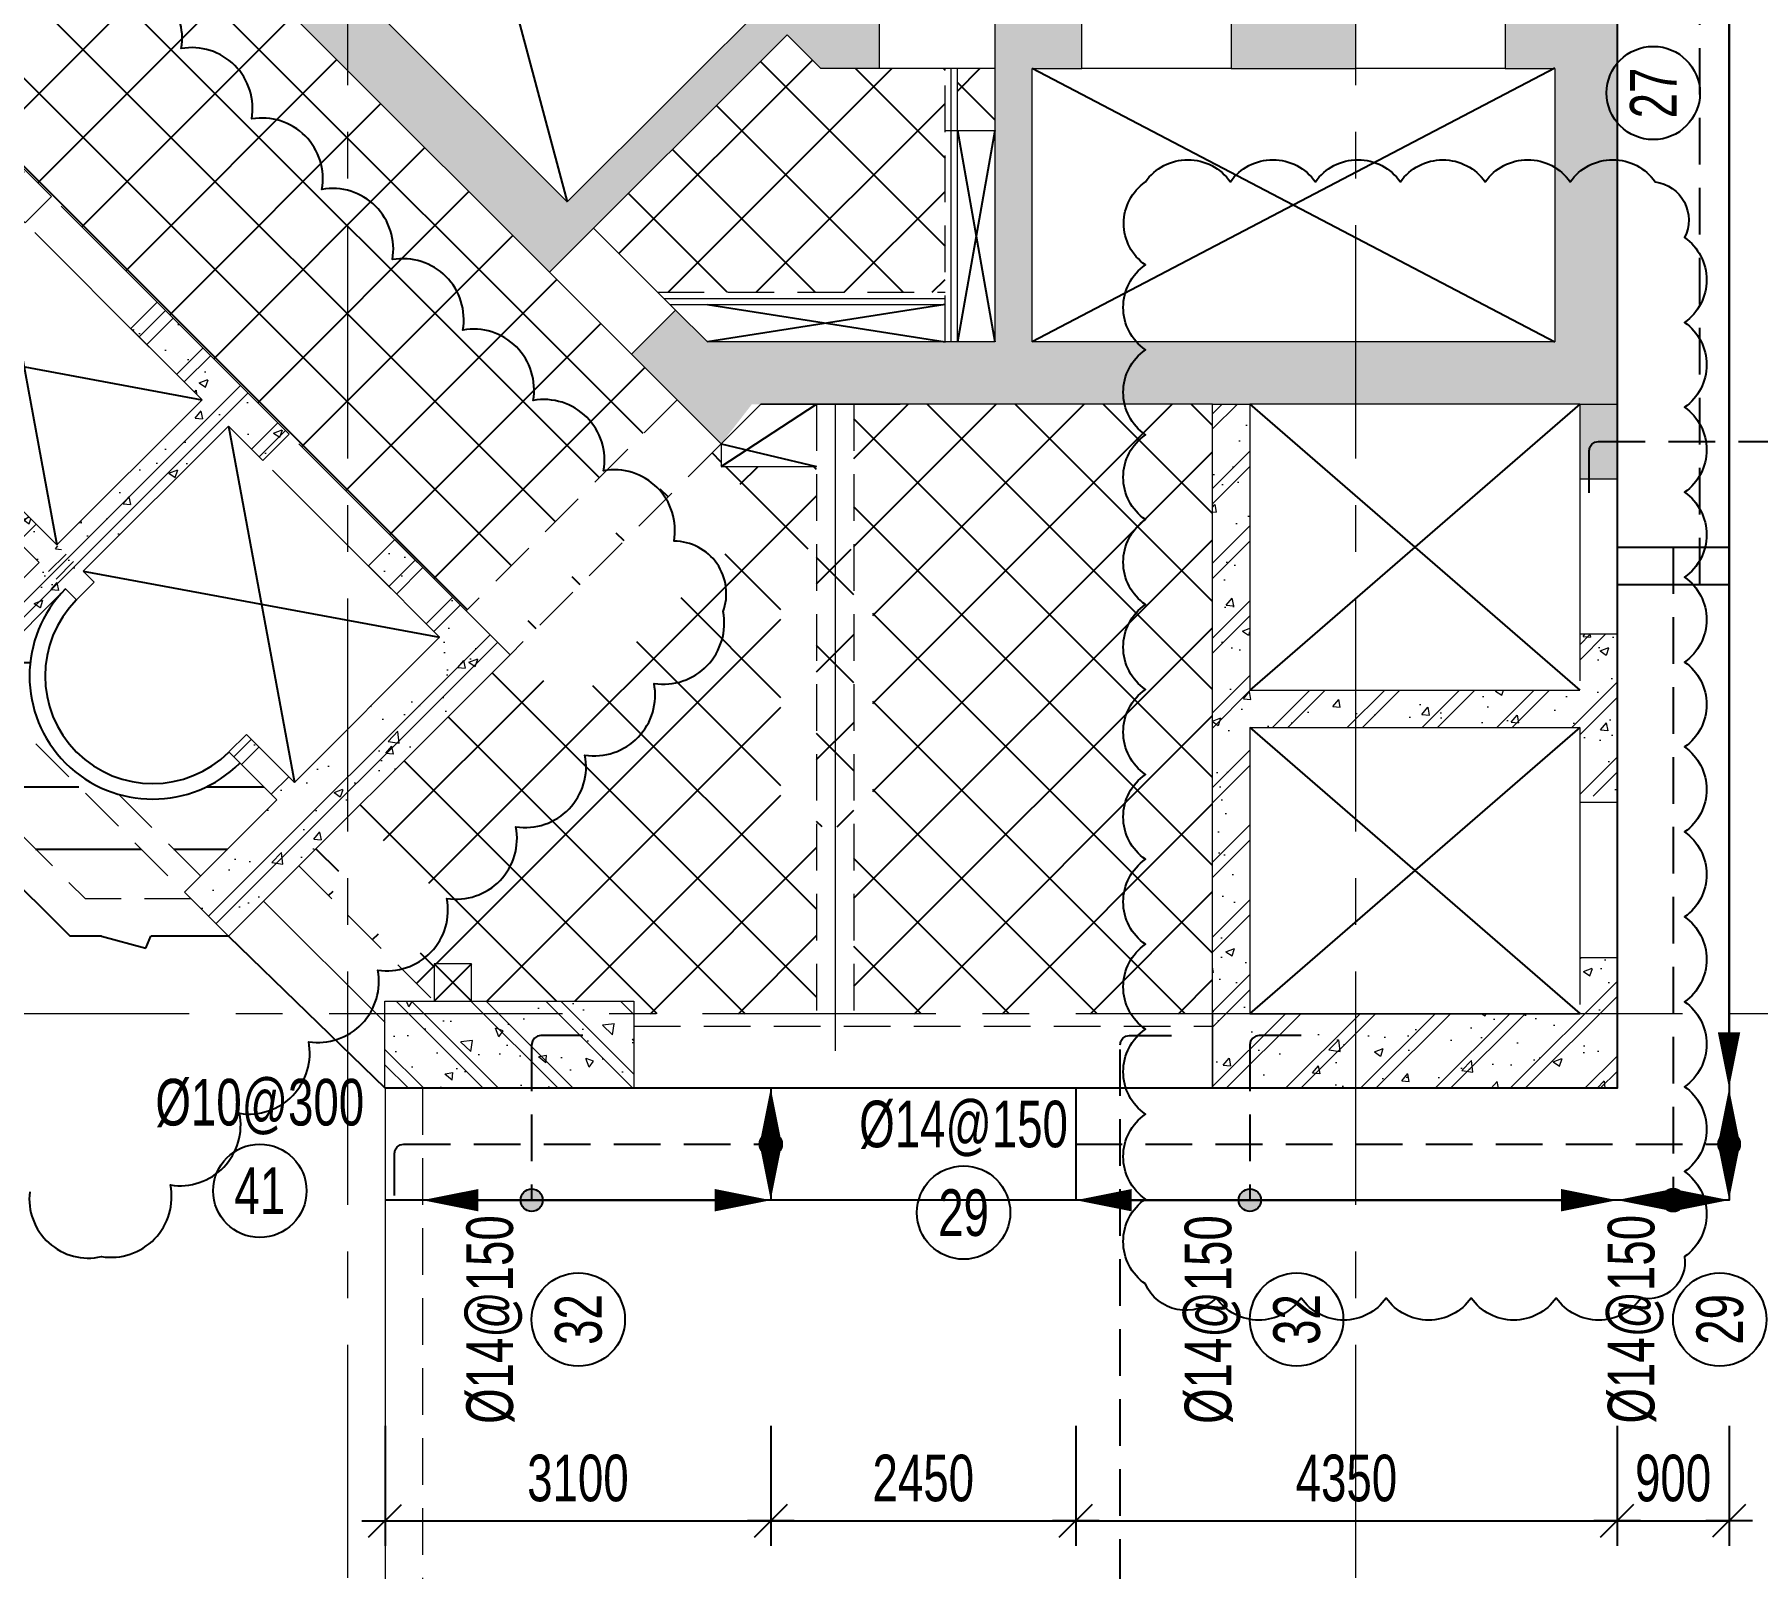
# Model space of a CAD drawing. Extents: x 475529 to 721982, y 1293854 to 1371032.
# Drawn here: x 663283 to 677128, y 1321727 to 1334061 of the extents above; entities that cross this region are included whole.
import ezdxf
from ezdxf.enums import TextEntityAlignment as Align

# ---------------------------------------------------------------- set-up
doc = ezdxf.new("R2010")
doc.units = 0
doc.header["$LTSCALE"] = 1500
doc.header["$MEASUREMENT"] = 0
doc.linetypes.add('CENTER', pattern=[2, 1.25, -0.25, 0.25, -0.25])
doc.linetypes.add('HIDDEN', pattern=[0.375, 0.25, -0.125])
doc.layers.get('Defpoints').update_dxf_attribs({"lineweight": 9})
for name, color, linetype, lineweight in [('CDC- COT', 3, 'Continuous', 0), ('CDC- DAM', 3, 'Continuous', 5), ('CDC- TRUC', 5, 'CENTER', 15), ('CDC-LKT', 2, 'CENTER', 15), ('Dim', 8, 'Continuous', 15)]:
    doc.layers.add(name, color=color, linetype=linetype, lineweight=lineweight)
for name, color, linetype in [('CHI', 1, 'Continuous'), ('HACH', 8, 'Continuous'), ('KCS_CHI', 1, 'Continuous'), ('KCS_DIM', 1, 'Continuous'), ('KCS_HATCH', 253, 'Continuous'), ('KCS_STEEL_TOP', 4, 'HIDDEN'), ('KCS_TEXT_SOTHEP', 2, 'Continuous'), ('KCS_TEXT_THEP', 2, 'Continuous'), ('THEP HINH', 3, 'Continuous')]:
    doc.layers.add(name, color=color, linetype=linetype)
doc.layers.add('KCS_Change 13.08.2018', color=242, linetype='Continuous', plot=False)
doc.layers.add('KCS_KHONG_IN', color=87, linetype='Continuous', plot=False)
doc.styles.add('KCS_SMTEXT', font='arial.ttf', dxfattribs={"width": 0.7})
doc.styles.add('VN simplex', font='arial.ttf', dxfattribs={"width": 0.7})
doc.dimstyles.new('DIM A1 1-150 (Time City)', dxfattribs={"dimtxt": 375, "dimasz": 1.25, "dimexe": 200, "dimexo": 0, "dimgap": 150, "dimtad": 1, "dimdec": 0, "dimzin": 13, "dimdsep": 46, "dimtxsty": 'VN simplex', "dimblk1": 'D', "dimblk2": 'D', "dimsah": 1, "dimcen": 0, "dimdle": 50, "dimclrd": 1, "dimclre": 1, "dimclrt": 2, "dimadec": 0, "dimazin": 0, "dimtfac": 1, "dimtdec": 0, "dimtix": 1, "dimtmove": 2, "dimatfit": 3, "dimldrblk": 'D', "dimfxl": 1, "dimtolj": 1, "dimtzin": 13, "dimarcsym": 0})
pattern_1 = [(45, (-28948.7, -1500091.45), (-353.55339, 353.55339), []), (135, (-28948.7, -1500091.45), (-353.55339, -353.55339), [])]
pattern_2 = [(180, (-28948.7, -1309989.05), (-3e-14, -500), [])]

# ---------------------------------------------------------------- blocks, each defined once
blk = doc.blocks.new('1212121212121121')
at = {"layer": 'CDC- COT'}
h = blk.add_hatch(dxfattribs=at)
h.set_pattern_fill('BT-01', color=8, scale=100, angle=-135, pattern_type=2)
h.set_pattern_definition([(275, (22823.9, 398727.23), (-551.552, -462.8071), [75, -825]), (220, (22823.9, 398727.2), (629.9922, -433.7681), [60, -660]), (325.4514, (22777.9, 398688.7), (78.4395, -896.5753), [63.7402, -701.1421]), (271.1842, (22965.3, 398585.8), (-871.693, -637.6138), [112.5, -1237.5]), (321.6356, (22892.7, 398532.7), (27.899, -1349.7117), [95.6103, -1051.713]), (216.1842, (22965.3, 398585.8), (27.9, -1349.7117), [90, -990]), (246, (22859.23, 398550.46), (-706.7716, -137.3825), [75, -825]), (191, (22859.2, 398550.46), (340.7086, -684.8084), [60, -660]), (296.4514, (22800.3, 398539), (-366.0636, -822.1906), [63.7402, -701.1421]), (262.5, (22823.88, 398727.23), (226.79319, -243.98982), [0, -652, 0, -670, 0, -662.5]), (232.5, (22823.88, 398727.23), (92.87294, -464.90945), [0, -382, 0, -637, 0, -252.5]), (192.5, (22981.56, 398884.92), (-393.41817, -361.52076), [0, -250, 0, -780, 0, -1035]), (182.5, (23052.27, 398955.63), (-341.59, -483.1598), [0, -325, 0, -518, 0, -735]), (270, (22823.88, 398727.23), (425, 2e-10), []), (270, (22910.5, 398640.6), (425, 2e-10), [])])
h.paths.add_polyline_path([(132095, 117944), (132095, 117644), (132985, 117644), (132985, 120844), (132485, 120844), (132485, 117944)])
h.paths.add_polyline_path([(124685, 120836), (124185, 120844), (124185, 117644), (125495, 117644), (125495, 117944), (124685, 117944)])
h = blk.add_hatch(dxfattribs=at)
h.set_pattern_fill('BT-01', color=8, scale=100, angle=-135, pattern_type=2)
h.set_pattern_definition([(275, (424734.6, 67625.5), (-551.552, -462.8071), [75, -825]), (220, (424734.6, 67625.5), (629.9922, -433.7681), [60, -660]), (325.4514, (424688.64, 67586.95), (78.4395, -896.5753), [63.7402, -701.1421]), (271.1842, (424876, 67484.1), (-871.693, -637.6138), [112.5, -1237.5]), (321.6356, (424803.4, 67431), (27.899, -1349.7117), [95.6103, -1051.713]), (216.1842, (424876, 67484.1), (27.9, -1349.7117), [90, -990]), (246, (424769.96, 67448.75), (-706.7716, -137.3825), [75, -825]), (191, (424769.96, 67448.75), (340.7086, -684.8084), [60, -660]), (296.4514, (424711.06, 67437.3), (-366.0636, -822.1906), [63.7402, -701.1421]), (262.5, (424734.6, 67625.52), (226.79319, -243.98982), [0, -652, 0, -670, 0, -662.5]), (232.5, (424734.6, 67625.52), (92.87294, -464.90945), [0, -382, 0, -637, 0, -252.5]), (192.5, (424892.29, 67783.2), (-393.41817, -361.52076), [0, -250, 0, -780, 0, -1035]), (182.5, (424963, 67853.9), (-341.59, -483.1598), [0, -325, 0, -518, 0, -735]), (270, (424734.6, 67625.52), (425, 2e-10), []), (270, (424821.2, 67538.9), (425, 2e-10), [])])
h.paths.add_polyline_path([(129785, 117944), (129395, 117944), (129395, 117644), (130895, 117644), (130895, 117944), (130085, 117944), (130085, 120844), (129785, 120844)])
h.paths.add_polyline_path([(127085, 117944), (126695, 117944), (126695, 117644), (128195, 117644), (128195, 117944), (127441, 117944), (127385, 117944), (127385, 120844), (127110, 120844)])
h = blk.add_hatch(dxfattribs=at)
h.set_pattern_fill('BT-01', color=8, scale=100, angle=-135, pattern_type=2)
h.set_pattern_definition([(275, (419685.1, 69532.4), (-551.552, -462.8071), [75, -825]), (220, (419685.1, 69532.4), (629.9922, -433.7681), [60, -660]), (325.4514, (419639.15, 69493.86), (78.4395, -896.5753), [63.7402, -701.1421]), (271.1842, (419826.5, 69391), (-871.693, -637.6138), [112.5, -1237.5]), (321.6356, (419753.9, 69337.9), (27.899, -1349.7117), [95.6103, -1051.713]), (216.1842, (419826.5, 69391), (27.9, -1349.7117), [90, -990]), (246, (419720.46, 69355.65), (-706.7716, -137.3825), [75, -825]), (191, (419720.5, 69355.65), (340.7086, -684.8084), [60, -660]), (296.4514, (419661.6, 69344.2), (-366.0636, -822.1906), [63.7402, -701.1421]), (262.5, (419685.1, 69532.42), (226.79319, -243.98982), [0, -652, 0, -670, 0, -662.5]), (232.5, (419685.1, 69532.42), (92.87294, -464.90945), [0, -382, 0, -637, 0, -252.5]), (192.5, (419842.8, 69690.1), (-393.41817, -361.52076), [0, -250, 0, -780, 0, -1035]), (182.5, (419913.5, 69760.8), (-341.59, -483.1598), [0, -325, 0, -518, 0, -735]), (270, (419685.1, 69532.42), (425, 2e-10), []), (270, (419771.73, 69445.8), (425, 2e-10), [])])
h.paths.add_polyline_path([(124685, 119794), (124685, 119594), (125230, 119594), (125230, 119794)])
h = blk.add_hatch(dxfattribs=at)
h.set_pattern_fill('BT-01', color=8, scale=100, angle=-135, pattern_type=2)
h.set_pattern_definition([(275, (421791.76, 69538.77), (-551.552, -462.8071), [75, -825]), (220, (421791.8, 69538.8), (629.9922, -433.7681), [60, -660]), (325.4514, (421745.8, 69500.2), (78.4395, -896.5753), [63.7402, -701.1421]), (271.1842, (421933.2, 69397.35), (-871.693, -637.6138), [112.5, -1237.5]), (321.6356, (421860.5, 69344.2), (27.899, -1349.7117), [95.6103, -1051.713]), (216.1842, (421933.2, 69397.3), (27.9, -1349.7117), [90, -990]), (246, (421827.1, 69362), (-706.7716, -137.3825), [75, -825]), (191, (421827.1, 69362), (340.7086, -684.8084), [60, -660]), (296.4514, (421768.2, 69350.54), (-366.0636, -822.1906), [63.7402, -701.1421]), (262.5, (421791.76, 69538.77), (226.79319, -243.98982), [0, -652, 0, -670, 0, -662.5]), (232.5, (421791.76, 69538.77), (92.87294, -464.90945), [0, -382, 0, -637, 0, -252.5]), (192.5, (421949.45, 69696.45), (-393.41817, -361.52076), [0, -250, 0, -780, 0, -1035]), (182.5, (422020.16, 69767.16), (-341.59, -483.1598), [0, -325, 0, -518, 0, -735]), (270, (421791.76, 69538.77), (425, 2e-10), []), (270, (421878.4, 69452.15), (425, 2e-10), [])])
h.paths.add_polyline_path([(127385, 119794), (127435, 119794), (127121, 119794), (127085, 119794), (126960, 119794), (126960, 119594), (127085, 119594), (127147, 119594), (127329, 119594), (127385, 119594), (127930, 119594), (127930, 119794)])
h = blk.add_hatch(dxfattribs=at)
h.set_pattern_fill('BT-01', color=8, scale=100, angle=-135, pattern_type=2)
h.set_pattern_definition([(275, (424527.54, 69533.95), (-551.552, -462.8071), [75, -825]), (220, (424527.54, 69533.95), (629.9922, -433.7681), [60, -660]), (325.4514, (424481.6, 69495.4), (78.4395, -896.5753), [63.7402, -701.1421]), (271.1842, (424669, 69392.5), (-871.693, -637.6138), [112.5, -1237.5]), (321.6356, (424596.3, 69339.4), (27.899, -1349.7117), [95.6103, -1051.713]), (216.1842, (424669, 69392.5), (27.9, -1349.7117), [90, -990]), (246, (424562.9, 69357.2), (-706.7716, -137.3825), [75, -825]), (191, (424562.9, 69357.2), (340.7086, -684.8084), [60, -660]), (296.4514, (424504, 69345.7), (-366.0636, -822.1906), [63.7402, -701.1421]), (262.5, (424527.54, 69533.95), (226.79319, -243.98982), [0, -652, 0, -670, 0, -662.5]), (232.5, (424527.54, 69533.95), (92.87294, -464.90945), [0, -382, 0, -637, 0, -252.5]), (192.5, (424685.22, 69691.63), (-393.41817, -361.52076), [0, -250, 0, -780, 0, -1035]), (182.5, (424755.93, 69762.34), (-341.59, -483.1598), [0, -325, 0, -518, 0, -735]), (270, (424527.54, 69533.95), (425, 2e-10), []), (270, (424614.16, 69447.33), (425, 2e-10), [])])
h.paths.add_polyline_path([(129785, 119594), (129785, 119553), (130085, 119553), (130085, 119594), (130630, 119594), (130630, 119794), (130085, 119794), (130085, 119835), (129785, 119835), (129785, 119794), (129660, 119794), (129660, 119594)])
h = blk.add_hatch(dxfattribs=at)
h.set_pattern_fill('BT-01', color=8, scale=100, angle=-135, pattern_type=2)
h.set_pattern_definition([(275, (426917.23, 69507.64), (-551.552, -462.8071), [75, -825]), (220, (426917.2, 69507.64), (629.9922, -433.7681), [60, -660]), (325.4514, (426871.3, 69469.1), (78.4395, -896.5753), [63.7402, -701.1421]), (271.1842, (427058.65, 69366.2), (-871.693, -637.6138), [112.5, -1237.5]), (321.6356, (426986, 69313.1), (27.899, -1349.7117), [95.6103, -1051.713]), (216.1842, (427058.7, 69366.2), (27.9, -1349.7117), [90, -990]), (246, (426952.6, 69330.86), (-706.7716, -137.3825), [75, -825]), (191, (426952.6, 69330.9), (340.7086, -684.8084), [60, -660]), (296.4514, (426893.7, 69319.4), (-366.0636, -822.1906), [63.7402, -701.1421]), (262.5, (426917.23, 69507.64), (226.79319, -243.98982), [0, -652, 0, -670, 0, -662.5]), (232.5, (426917.23, 69507.64), (92.87294, -464.90945), [0, -382, 0, -637, 0, -252.5]), (192.5, (427074.92, 69665.33), (-393.41817, -361.52076), [0, -250, 0, -780, 0, -1035]), (182.5, (427145.63, 69736.04), (-341.59, -483.1598), [0, -325, 0, -518, 0, -735]), (270, (426917.23, 69507.64), (425, 2e-10), []), (270, (427003.85, 69421), (425, 2e-10), [])])
h.paths.add_polyline_path([(132985, 119809), (132985, 119527), (133077, 119527), (133077, 119809)])
h.paths.add_polyline_path([(132485, 119594), (132485, 119794), (132360, 119794), (132360, 119594)])
for p, q in [((124685, 120844), (124185, 120844)), ((127085, 120844), (127085, 119794)), ((127385, 120844), (127085, 120844)), ((127385, 120844), (127385, 119794)), ((129785, 120844), (129785, 119794)), ((130085, 120844), (129785, 120844)), ((130085, 120844), (130085, 119794)), ((132485, 120844), (132985, 120844)), ((124685, 119794), (125230, 119794)), ((125230, 119794), (125230, 119594)), ((126960, 119795), (126960, 119594)), ((126960, 119794), (127085, 119794)), ((127385, 119794), (127930, 119794)), ((127930, 119794), (127930, 119594)), ((129660, 119794), (129785, 119794)), ((129660, 119794), (129660, 119594)), ((130085, 119794), (130630, 119794)), ((130630, 119794), (130630, 119594)), ((132360, 119794), (132485, 119794)), ((132360, 119794), (132360, 119594)), ((124685, 119594), (125230, 119594)), ((126960, 119594), (127085, 119594)), ((127085, 119594), (127085, 117944)), ((127385, 119594), (127385, 117944)), ((127385, 119594), (127930, 119594)), ((129660, 119594), (129785, 119594)), ((129785, 119594), (129785, 117944)), ((130085, 119594), (130085, 117944)), ((130085, 119594), (130630, 119594)), ((132360, 119594), (132485, 119594)), ((129785, 117944), (129395, 117944)), ((130895, 117944), (130085, 117944)), ((124685, 117644), (124185, 117644))]:
    blk.add_line(p, q, dxfattribs=at)
for points in [[(124685, 119594), (124685, 117944), (125495, 117944), (125495, 117644), (124685, 117644), (124185, 117644), (124185, 120844)], [(124685, 120844), (124685, 119794)], [(132985, 120844), (132985, 117644), (132095, 117644), (132095, 117944), (132485, 117944), (132485, 119594)], [(132485, 119794), (132485, 120844)], [(127441, 117944), (128195, 117944), (128195, 117644), (126695, 117644), (126695, 117944), (127085, 117944)], [(127385, 117944), (127441, 117944)], [(130281, 117944), (130895, 117944), (130895, 117644), (129395, 117644), (129395, 117944), (129785, 117944)], [(130085, 117944), (130281, 117944)]]:
    blk.add_lwpolyline(points, dxfattribs=at)
blk = doc.blocks.new('cot vach loi tang 3 new')
at = {"layer": 'CDC- COT'}
h = blk.add_hatch(dxfattribs=at)
h.set_pattern_fill('BT-01', color=8, scale=100, pattern_type=2)
h.set_pattern_definition([(50, (-50871.1, -527186.5), (717.2602, -62.7521), [75, -825]), (355, (-50871.1, -527186.5), (-138.7513, 752.1921), [60, -660]), (100.4514, (-50811.3, -527191.7), (578.5094, 689.4395), [63.7402, -701.1421]), (46.1842, (-50871.1, -526986.5), (1067.241, -165.519), [112.5, -1237.5]), (96.6356, (-50782.2, -527000.3), (934.6627, 974.118), [95.6103, -1051.713]), (351.1842, (-50871.1, -526986.5), (934.662, 974.1186), [90, -990]), (21, (-50771.1, -527036.5), (596.907, -402.6189), [75, -825]), (326, (-50771.1, -527036.5), (243.3153, 725.15), [60, -660]), (71.4514, (-50721.35, -527070.05), (840.2226, 322.5305), [63.7402, -701.1421]), (37.5, (-50871.1, -527186.5), (12.15986, 332.89385), [0, -652, 0, -670, 0, -662.5]), (7.5, (-50871.1, -527186.5), (263.06954, 394.4117), [0, -382, 0, -637, 0, -252.5]), (327.5, (-51094.1, -527186.5), (533.82244, -22.55487), [0, -250, 0, -780, 0, -1035]), (317.5, (-51194.1, -527186.5), (583.1862, 100.105), [0, -325, 0, -518, 0, -735]), (45, (-50871.1, -527186.5), (-300.5204, 300.5204), []), (45, (-50871.1, -527064), (-300.5204, 300.5204), [])])
h.paths.add_polyline_path([(77272, -250323), (77484, -250111), (76707, -249334), (76495, -249546)], flags=17)
h.paths.add_polyline_path([(82007, -251543), (82007, -252043), (83007, -252043), (83007, -251543)])
h.paths.add_polyline_path([(67107, -241943), (69407, -241943), (69407, -244593), (68807, -244593), (68807, -244893), (70157, -244893), (70157, -244593), (69707, -244593), (69707, -241943), (69957, -241943), (69957, -241643), (66507, -241643), (66507, -244893), (67557, -244893), (67557, -244593), (67107, -244593), (67107, -244593)])
h.paths.add_polyline_path([(74707, -242043), (74707, -245743), (72507, -245743), (72507, -242043), (72687, -242043), (72687, -241643), (69976, -241643), (69969, -241943), (72007, -241943), (72007, -244593), (71407, -244593), (71407, -244893), (72007, -244893), (72007, -248517), (71686, -248839), (72040, -249192), (72507, -248724), (72507, -248243), (74909, -248243), (75080, -248414), (73171, -250323), (76530, -253682), (78439, -251773), (78709, -252043), (79177, -252043), (79177, -251543), (78916, -251543), (78262, -250889), (78050, -251101), (78368, -251419), (76671, -253117), (73701, -250147), (75434, -248485), (75717, -248768), (75929, -248556), (75207, -247834), (75207, -247543), (74707, -247543), (74707, -247943), (72507, -247943), (72507, -245943), (74707, -245943), (74707, -246343), (75207, -246343), (75207, -241643), (73887, -241643), (73887, -242043)])
h.paths.add_polyline_path([(78156, -254743), (84807, -254743), (84807, -255343), (85107, -255343), (85107, -251543), (84207, -251543), (84207, -252043), (84607, -252043), (84607, -254243), (80407, -254243), (80407, -252043), (80807, -252043), (80807, -251543), (80107, -251543), (80107, -254243), (77798, -254243), (77541, -253986), (77187, -254340), (77909, -255061)])
h = blk.add_hatch(dxfattribs=at)
h.set_pattern_fill('BT-01', color=8, scale=100, pattern_type=2)
h.set_pattern_definition([(50, (0, 0), (717.2602, -62.7521), [75, -825]), (355, (0, 0), (-138.7513, 752.1921), [60, -660]), (100.4514, (59.8, -5.2), (578.5094, 689.4395), [63.7402, -701.1421]), (46.1842, (0, 200), (1067.241, -165.519), [112.5, -1237.5]), (96.6356, (88.9, 186.2), (934.6627, 974.118), [95.6103, -1051.713]), (351.1842, (0, 200), (934.662, 974.1186), [90, -990]), (21, (100, 150), (596.907, -402.6189), [75, -825]), (326, (100, 150), (243.3153, 725.15), [60, -660]), (71.4514, (149.74, 116.45), (840.2226, 322.5305), [63.7402, -701.1421]), (37.5, (0, 0), (12.15986, 332.89385), [0, -652, 0, -670, 0, -662.5]), (7.5, (0, 0), (263.06954, 394.4117), [0, -382, 0, -637, 0, -252.5]), (327.5, (-223, 0), (533.82244, -22.55487), [0, -250, 0, -780, 0, -1035]), (317.5, (-323, 0), (583.1862, 100.105), [0, -325, 0, -518, 0, -735]), (45, (0, 0), (-300.5204, 300.5204), []), (45, (0, 122.5), (-300.5204, 300.5204), [])])
h.paths.add_polyline_path([(82157, -257343), (84807, -257343), (84807, -257893), (85107, -257893), (85107, -256593), (84807, -256593), (84807, -257043), (82157, -257043)])
h.paths.add_polyline_path([(81857, -259643), (82157, -259643), (82157, -254743), (81857, -254743)])
h.paths.add_polyline_path([(81857, -260243), (85107, -260243), (85107, -259193), (84807, -259193), (84807, -259643), (81857, -259643)])
h = blk.add_hatch(dxfattribs=at)
h.set_pattern_fill('BT-01', color=8, scale=100, angle=90, pattern_type=2)
h.set_pattern_definition([(140, (422442.93, -467372.3), (62.7521, 717.2602), [75, -825]), (85, (422442.9, -467372.3), (-752.1921, -138.7513), [60, -660]), (190.4514, (422448.16, -467312.5), (-689.4395, 578.5094), [63.7402, -701.1421]), (136.1842, (422242.9, -467372.3), (165.519, 1067.241), [112.5, -1237.5]), (186.6356, (422256.7, -467283.4), (-974.118, 934.6627), [95.6103, -1051.713]), (81.1842, (422242.9, -467372.3), (-974.1186, 934.662), [90, -990]), (111, (422292.93, -467272.3), (402.6189, 596.90705), [75, -825]), (56, (422292.9, -467272.3), (-725.15, 243.3153), [60, -660]), (161.4514, (422326.5, -467222.56), (-322.5305, 840.2226), [63.7402, -701.1421]), (127.5, (422442.93, -467372.3), (-332.89385, 12.15986), [0, -652, 0, -670, 0, -662.5]), (97.5, (422442.93, -467372.3), (-394.4117, 263.06954), [0, -382, 0, -637, 0, -252.5]), (57.5, (422442.93, -467595.3), (22.55487, 533.82244), [0, -250, 0, -780, 0, -1035]), (47.5, (422442.93, -467695.3), (-100.105, 583.18617), [0, -325, 0, -518, 0, -735]), (135, (422442.93, -467372.3), (-300.5204, -300.5204), []), (135, (422320.43, -467372.3), (-300.5204, -300.5204), [])])
h.paths.add_polyline_path([(75207, -260243), (75207, -259543), (77207, -259543), (77207, -260243)])
for p, q in [((81857, -254743), (82157, -254743)), ((84807, -254743), (85107, -254743))]:
    blk.add_line(p, q)
for p, q in [((80107, -252043), (80107, -252043)), ((78227, -254743), (77909, -255061)), ((81857, -254743), (78227, -254743)), ((84807, -254743), (82157, -254743))]:
    blk.add_line(p, q, dxfattribs=at)
at = {"layer": 'CDC- COT', "linetype": 'HIDDEN'}
for p, q in [((85107, -255343), (85107, -256593)), ((85107, -257943), (85107, -259193)), ((81857, -260243), (81857, -260243))]:
    blk.add_line(p, q, dxfattribs=at)
at = {"layer": 'CDC- COT'}
for points in [[(73701, -250147), (76671, -253117), (78368, -251419), (78050, -251101), (78262, -250889), (78916, -251543), (79177, -251543), (79177, -252043), (78709, -252043), (78439, -251773), (76530, -253682), (73136, -250288)], [(85107, -254743), (85107, -254714), (85107, -251543), (84207, -251543), (84207, -252043), (84607, -252043), (84607, -254243), (80407, -254243), (80407, -252043), (80807, -252043), (80807, -251543), (80107, -251543), (80107, -252043), (80107, -254243), (77949, -254243), (77798, -254243), (77541, -253986), (77187, -254340), (77909, -255061)]]:
    blk.add_lwpolyline(points, dxfattribs=at)
for points in [[(82007, -251543), (82007, -252043), (83007, -252043), (83007, -251543)], [(82007, -251543), (82007, -252043), (83007, -252043), (83007, -251543)], [(75207, -260243), (75207, -259543), (77207, -259543), (77207, -260243)]]:
    blk.add_lwpolyline(points, close=True, dxfattribs=at)
at = {"layer": 'CDC- COT', "linetype": 'HIDDEN'}
for points in [[(84807, -256593), (84807, -257043)], [(84807, -257943), (85107, -257943), (85107, -256593), (84807, -256593)], [(84807, -259193), (84807, -259643)], [(85107, -259643), (85107, -259193), (84807, -259193)]]:
    blk.add_lwpolyline(points, dxfattribs=at)
at = {"layer": 'CDC- DAM'}
for p, q in [((81857, -260243), (81857, -254743)), ((82157, -254743), (82157, -257043)), ((85107, -255343), (85107, -254743)), ((84807, -255343), (85107, -255343)), ((84807, -255343), (84807, -256593)), ((82157, -257043), (84807, -257043)), ((82157, -257343), (84807, -257343)), ((84807, -257943), (84807, -259193))]:
    blk.add_line(p, q, dxfattribs=at)
for points in [[(84807, -254743), (84807, -255343)], [(82157, -257343), (82157, -259643), (84807, -259643), (82157, -259643)], [(84807, -257343), (84807, -257943)]]:
    blk.add_lwpolyline(points, dxfattribs=at)
blk.add_lwpolyline([(81857, -259643), (81857, -260243), (85107, -260243), (85107, -259643), (85107, -260243), (81857, -260243)], close=True, dxfattribs=at)
at = {"layer": 'KCS_Change 13.08.2018'}
blk.add_lwpolyline([(72353, -261075, 0.520567), (72929, -261596, 0.520567), (73484, -261020, 0.520567), (74039, -260444, 0.520567), (74594, -259868, 0.520567), (75149, -259292, 0.520567), (75704, -258716, 0.520567), (76259, -258140, 0.520567), (76814, -257564, 0.520567), (77369, -256988, 0.520567), (77924, -256411, 0.520567), (77530, -255844, 0.520567), (76964, -255278, 0.520567), (76398, -254713, 0.520567), (75833, -254147, 0.520567), (75267, -253581, 0.520567), (74701, -253016, 0.520567), (74136, -252450, 0.520567), (73570, -251884, 0.520567), (73004, -251319, 0.520567), (72439, -250753, 0.520567), (71873, -250187, 0.520567)], format="xyb", dxfattribs=at)
blk.add_lwpolyline([(81317, -252956, -0.520567), (82000, -252956, -0.520567), (82683, -252956, -0.520567), (83366, -252956, -0.520567), (84048, -252956, -0.520567), (84731, -252956, -0.520567), (85414, -252956, -0.520567), (85649, -253403, -0.520567), (85649, -254085, -0.520567), (85649, -254768, -0.520567), (85649, -255451, -0.520567), (85649, -256134, -0.520567), (85649, -256816, -0.520567), (85649, -257499, -0.520567), (85649, -258182, -0.520567), (85649, -258865, -0.520567), (85649, -259547, -0.520567), (85649, -260230, -0.520567), (85649, -260913, -0.520567), (85649, -261596, -0.520567), (85300, -261929, -0.520567), (84618, -261929, -0.520567), (83935, -261929, -0.520567), (83252, -261929, -0.520567), (82569, -261929, -0.520567), (81887, -261929, -0.520567), (81317, -261816, -0.520567), (81317, -261133, -0.520567), (81317, -260451, -0.520567), (81317, -259768, -0.520567), (81317, -259085, -0.520567), (81317, -258402, -0.520567), (81317, -257720, -0.520567), (81317, -257037, -0.520567), (81317, -256354, -0.520567), (81317, -255671, -0.520567), (81317, -254989, -0.520567), (81317, -254306, -0.520567), (81317, -253623, -0.520567)], format="xyb", close=True, dxfattribs=at)
at = {"rotation": 134.9999999999783}
blk.add_blockref('1212121212121121', (247211, -261383), dxfattribs=at)
blk = doc.blocks.new('MBT04')
at = {"layer": 'HACH'}
h = blk.add_hatch(dxfattribs=at)
h.set_pattern_fill('ANSI31', color=256, scale=4000, angle=135)
h.set_pattern_definition(pattern_2)
h.paths.add_polyline_path([(26597.4, 23415.1), (26003.4, 22821.1), (26362.7, 22461.8, -0.2653858)])
h.paths.add_polyline_path([(28312.3, 21735.9), (28015.1, 22033.1, -0.2722287), (27043.7, 21780.8), (27700.4, 21124)])
h.paths.add_polyline_path([(28524, 21523.3), (27912.6, 20911.9), (28272.1, 20552.4, -0.2720521)])
h.paths.add_polyline_path([(30221.5, 19826.7), (29924.5, 20123.7, -0.5722553), (28272.1, 20552.4), (27912.6, 20911.9), (27781.8, 20781.1), (29478.8, 19084)])
h.paths.add_polyline_path([(32130.7, 17917.5), (31833.7, 18214.5, -0.2722287), (30862.3, 17962.2), (31518.8, 17305.7)])
h.paths.add_polyline_path([(30185.6, 19200.1), (29856.7, 18967.8), (30181.3, 18643.2, -0.14355)])
h.paths.add_polyline_path([(30433.2, 19614.1), (29821.8, 19002.7), (29856.7, 18967.8), (30185.6, 19200.1, -0.1236724)])
h = blk.add_hatch(dxfattribs=at)
h.set_pattern_fill('ANSI31', color=256, scale=4000, angle=135)
h.set_pattern_definition(pattern_2)
h.paths.add_polyline_path([(25819, 22743.8), (25819, 21895.3), (27145.4, 20569), (27569.6, 20993.2)])
h.paths.add_polyline_path([(27781.8, 20781.1), (27357.5, 20356.8), (29054.6, 18659.8), (29478.8, 19084)])
h.paths.add_polyline_path([(29691, 18871.9), (29266.7, 18447.6), (30593, 17121.3), (31441.6, 17121.3)])
at = {"layer": 'KCS_HATCH'}
h = blk.add_hatch(dxfattribs=at)
h.set_pattern_fill('ANSI37', color=164, scale=4000)
h.set_pattern_definition([(45, (-207129.37, 171101.7), (-353.5534, 353.5534), []), (135, (-207129.37, 171101.7), (-353.5534, -353.5534), [])])
h.paths.add_polyline_path([(30963.7, 25518.7), (30490, 25992.5), (29832.4, 26650.1), (28135.3, 24953), (28559.6, 24528.8), (28718.4, 24370), (32141.9, 24340.5)])
h.paths.add_polyline_path([(32788.2, 23694.3), (32141.9, 24340.5), (28718.4, 24370), (29478.8, 23609.5), (30473.6, 22614.7), (31092.1, 21996.2), (32700, 23235.3)])
h.paths.add_polyline_path([(32788.2, 23694.3), (32700, 23235.3), (33008.5, 23474)])
h.paths.add_polyline_path([(34322.5, 22160), (33008.5, 23474), (32700, 23235.3), (32770.7, 20317.6), (33261.8, 19826.5), (33650.8, 19437.6), (35347.8, 21134.7), (34872.4, 21610)])
h.paths.add_polyline_path([(32700, 23235.3), (31092.1, 21996.2), (31307.6, 21780.7), (32307.2, 20781.1), (32770.7, 20317.6)])
h = blk.add_hatch(dxfattribs=at)
h.set_pattern_fill('ANSI37', color=164, scale=4000)
h.set_pattern_definition(pattern_1)
h.paths.add_polyline_path([(37500, 23799.3), (36970, 23799.3), (36698.2, 23799.3), (34759.6, 22430), (35190.3, 21999.3), (37500, 21999.3)])
h.paths.add_polyline_path([(36698.2, 23799.3), (36501.6, 23799.3), (36231.7, 24069.1), (34676.1, 22513.5), (34759.6, 22430)])
h.paths.add_polyline_path([(37900, 23799.3), (37600, 23799.3), (37600, 23299.3), (37900, 23299.3)])
h.paths.add_polyline_path([(36013.8, 21966.9), (36924.2, 21966.9), (36924.2, 22541.3), (36013.8, 22541.3)], flags=9)
h.paths.add_polyline_path([(37545.9, 22376.5), (37545.9, 23282.9), (36983.4, 23282.9), (36983.4, 22376.5)], flags=9)
h = blk.add_hatch(dxfattribs=at)
h.set_pattern_fill('ANSI37', color=164, scale=4000)
h.set_pattern_definition(pattern_1)
h.paths.add_polyline_path([(39650, 21099.3), (36767.7, 21099.3), (36767.7, 16199.3), (39650, 16199.3)])
h.paths.add_polyline_path([(33904.3, 18984), (32700, 17779.7), (32700, 16994.2), (33395, 16299.3), (33395, 16599.3), (33695, 16599.3), (33695, 16299.3), (33904.3, 16299.3)])
h.paths.add_polyline_path([(32700, 17779.7), (32307.2, 17387), (32700, 16994.2)])
h.paths.add_polyline_path([(36919.3, 17700.7), (36919.3, 19933.7), (36181.8, 19933.7), (36181.8, 17700.7)])
h.paths.add_polyline_path([(34493.1, 18658.7), (36074.4, 20235.5), (35553.7, 20757.7), (33972.4, 19180.9)], flags=16)
h.paths.add_polyline_path([(32525, 17238.8), (33201.1, 16601), (33595.3, 17018.8), (32919.1, 17656.7)])
h.paths.add_polyline_path([(36467.7, 20599.3), (35701.4, 20599.3), (35701.4, 20781.1), (33904.3, 18984), (33904.3, 16299.3), (35000, 16299.3), (35000, 16199.3), (36467.7, 16199.3)])
at = {"layer": 'CDC- COT'}
blk.add_line((36019.5, 21099.3), (37140.6, 21099.3), dxfattribs=at)
at = {"layer": 'CDC- DAM'}
for p, q in [((36970, 23799.3), (37900, 23799.3)), ((37600, 21599.3), (37600, 23799.3)), ((38600, 23799.3), (39800.7, 23799.3)), ((40800, 23799.3), (42000, 23799.3)), ((37500, 23299.3), (37900, 23299.3)), ((30398.1, 22690.3), (31317.3, 21771)), ((30185.9, 22478.2), (31105.2, 21558.9)), ((34676.1, 22513.5), (35333.7, 21855.9)), ((34322.5, 22160), (34980.1, 21502.3)), ((35290.3, 21899.3), (37500, 21899.3)), ((32307.2, 20781.1), (33261.8, 19826.5)), ((35701.4, 20781.1), (35701.4, 20599.3)), ((32095.1, 20569), (33049.7, 19614.4)), ((35701.4, 20599.3), (36467.7, 20599.3)), ((42600, 20499.3), (42600, 19249.3)), ((42900, 20499.3), (42900, 19249.3)), ((42600, 17899.3), (42600, 16649.3)), ((42900, 17899.3), (42900, 16649.3)), ((32024.4, 17104.1), (33000, 16128.5))]:
    blk.add_line(p, q, dxfattribs=at)
at = {"layer": 'CDC- DAM', "linetype": 'HIDDEN'}
for p, q in [((37500, 21599.3), (37500, 23799.3)), ((25819, 22743.8), (31441.6, 17121.3)), ((35190.3, 21999.3), (37500, 21999.3)), ((35347.8, 21134.7), (33650.8, 19437.6)), ((36467.7, 21099.3), (36467.7, 16099.3)), ((36767.7, 21099.3), (36767.7, 16099.3)), ((35701.4, 20781.1), (34004.3, 19084)), ((29266.7, 18447.6), (30593, 17121.3)), ((30862.3, 17962.2), (31518.8, 17305.7)), ((32307.2, 17387), (33395, 16299.3)), ((31441.6, 17121.3), (30593, 17121.3)), ((35000, 16099.3), (39650, 16099.3)), ((35000, 15599.3), (39650, 15599.3))]:
    blk.add_line(p, q, dxfattribs=at)
at = {"layer": 'CDC- DAM'}
blk.add_lwpolyline([(33000, 15600), (33000, 8100)], dxfattribs=at)
at = {"layer": 'CDC- DAM', "linetype": 'HIDDEN'}
blk.add_lwpolyline([(33300, 15600), (33300, 8100)], dxfattribs=at)
at = {"layer": 'CDC- TRUC'}
for p, q in [((40800, -3337), (40800, 53925.2)), ((32700, -3337), (32700, 53023.7)), ((-3448.4, 16200), (61803.5, 16200))]:
    blk.add_line(p, q, dxfattribs=at)
at = {"layer": 'CDC- TRUC', "ltscale": 5}
for p, q in [((37550, 21599.3), (37550, 23799.3)), ((35240.3, 21949.3), (37500, 21949.3)), ((36617.7, 21099.3), (36617.7, 15899.3))]:
    blk.add_line(p, q, dxfattribs=at)
at = {"layer": 'CDC-LKT', "linetype": 'Continuous'}
blk.add_lwpolyline([(33395, 16299.3), (33695, 16299.3), (33695, 16599.3), (33395, 16599.3)], close=True, dxfattribs=at)
at = {"layer": 'CHI', "color": 1}
for p, q in [((33226.5, 27357.2), (34463.9, 22725.6)), ((38200, 23799.3), (42400, 21599.3)), ((42400, 23799.3), (38200, 21599.3)), ((37900, 23299.3), (37600, 21599.3)), ((37600, 23299.3), (37900, 21599.3)), ((29832.4, 22831.7), (30362.9, 19968.1)), ((35590.3, 21899.3), (37500, 21599.3)), ((37500, 21899.3), (35590.3, 21599.3)), ((28665.9, 21665.2), (31529.4, 21134.7)), ((35701.4, 20599.3), (36467.7, 21099.3)), ((42600, 21099.3), (39950, 18799.3)), ((39950, 21099.3), (42600, 18799.3)), ((31741.6, 20922.5), (32272.1, 18059)), ((35701.4, 20781.1), (36467.7, 20599.3)), ((30575.1, 19756), (33438.6, 19225.5)), ((42600, 18500), (39950, 16200)), ((39950, 18500), (42600, 16200)), ((33695, 16599.3), (33395, 16299.3)), ((33395, 16599.3), (33695, 16299.3))]:
    blk.add_line(p, q, dxfattribs=at)
at = {"layer": 'THEP HINH', "ltscale": 5}
for p, q in [((25519, 21771), (30468.8, 16821.3)), ((30521.8, 18302.7), (30521.8, 18302.7)), ((30721.5, 16821.3), (30468.8, 16821.3)), ((30721.5, 16821.3, 0), (31078.6, 16725.6, 0)), ((31078.6, 16725.6, 0), (31119, 16821.3)), ((31741.6, 16821.3), (31119, 16821.3)), ((31741.6, 16821.3), (33000, 15600))]:
    blk.add_line(p, q, dxfattribs=at)
for radius in [990, 865]:
    blk.add_arc((31133.5, 18914.3), radius, 135.02083, 315.02083, dxfattribs=at)
blk.add_blockref('cot vach loi tang 3 new', (-42207.4, 275842.2))
blk = doc.blocks.new('KCS_MuiTenRaiThep')
blk.add_lwpolyline([(0, 0, 0, 1.2, 0), (3, 0, 1.2, 1.2, 0)], format="xyseb")
blk = doc.blocks.new('KCS_ChamRaiThep')
h = blk.add_hatch(color=256)
h.dxf.hatch_style = 1
h.paths.add_polyline_path([(0.6, 0, 1), (-0.6, 0, 1)])
blk.add_circle((0, 0), 0.6)
blk = doc.blocks.new('D')
at = {"color": 8}
blk.add_line((150, 0), (-150, 0), dxfattribs=at)
at = {"color": 3}
blk.add_line((106, 106), (-106, -106), dxfattribs=at)
blk = doc.blocks.new('*D84')
at = {"layer": 'Defpoints', "color": 0, "transparency": 16777216}
for p in [(666100, 1322874), (669200, 1322874), (669200, 1322111)]:
    blk.add_point(p, dxfattribs=at)
at = {"layer": 'KCS_DIM', "color": 1, "lineweight": -2, "transparency": 16777216}
for p, q in [((666100, 1322874), (666100, 1321911)), ((669200, 1322874), (669200, 1321911)), ((666101, 1322111), (669199, 1322111))]:
    blk.add_line(p, q, dxfattribs=at)
at = {"layer": 'KCS_DIM', "color": 1, "lineweight": -2, "transparency": 16777216, "xscale": 1.25, "yscale": 1.25, "zscale": 1.25, "rotation": 180}
blk.add_blockref('D', (666100, 1322111), dxfattribs=at)
at = {"layer": 'KCS_DIM', "color": 1, "lineweight": -2, "transparency": 16777216, "xscale": 1.25, "yscale": 1.25, "zscale": 1.25}
blk.add_blockref('D', (669200, 1322111), dxfattribs=at)
at = {"layer": 'KCS_DIM', "color": 2, "transparency": 16777216, "insert": (667650, 1322453), "char_height": 375, "attachment_point": 5, "style": 'VN simplex'}
blk.add_mtext('\\A1;3100', dxfattribs=at)
blk = doc.blocks.new('*D85')
at = {"layer": 'Defpoints', "color": 0, "transparency": 16777216}
for p in [(669200, 1322874), (671650, 1322874), (671650, 1322111)]:
    blk.add_point(p, dxfattribs=at)
at = {"layer": 'KCS_DIM', "color": 1, "lineweight": -2, "transparency": 16777216}
for p, q in [((669200, 1322874), (669200, 1321911)), ((671650, 1322874), (671650, 1321911)), ((669201, 1322111), (671649, 1322111))]:
    blk.add_line(p, q, dxfattribs=at)
at = {"layer": 'KCS_DIM', "color": 1, "lineweight": -2, "transparency": 16777216, "xscale": 1.25, "yscale": 1.25, "zscale": 1.25, "rotation": 180}
blk.add_blockref('D', (669200, 1322111), dxfattribs=at)
at = {"layer": 'KCS_DIM', "color": 1, "lineweight": -2, "transparency": 16777216, "xscale": 1.25, "yscale": 1.25, "zscale": 1.25}
blk.add_blockref('D', (671650, 1322111), dxfattribs=at)
at = {"layer": 'KCS_DIM', "color": 2, "transparency": 16777216, "insert": (670425, 1322453), "char_height": 375, "attachment_point": 5, "style": 'VN simplex'}
blk.add_mtext('\\A1;2450', dxfattribs=at)
blk = doc.blocks.new('*D86')
at = {"layer": 'Defpoints', "color": 0, "transparency": 16777216}
for p in [(671650, 1322874), (676000, 1322874), (676000, 1322111)]:
    blk.add_point(p, dxfattribs=at)
at = {"layer": 'KCS_DIM', "color": 1, "lineweight": -2, "transparency": 16777216}
for p, q in [((671650, 1322874), (671650, 1321911)), ((676000, 1322874), (676000, 1321911)), ((671651, 1322111), (675999, 1322111))]:
    blk.add_line(p, q, dxfattribs=at)
at = {"layer": 'KCS_DIM', "color": 1, "lineweight": -2, "transparency": 16777216, "xscale": 1.25, "yscale": 1.25, "zscale": 1.25, "rotation": 180}
blk.add_blockref('D', (671650, 1322111), dxfattribs=at)
at = {"layer": 'KCS_DIM', "color": 1, "lineweight": -2, "transparency": 16777216, "xscale": 1.25, "yscale": 1.25, "zscale": 1.25}
blk.add_blockref('D', (676000, 1322111), dxfattribs=at)
at = {"layer": 'KCS_DIM', "color": 2, "transparency": 16777216, "insert": (673825, 1322453), "char_height": 375, "attachment_point": 5, "style": 'VN simplex'}
blk.add_mtext('\\A1;4350', dxfattribs=at)
blk = doc.blocks.new('*D87')
at = {"layer": 'Defpoints', "color": 0, "transparency": 16777216}
for p in [(676000, 1322874), (676900, 1322874), (676900, 1322111)]:
    blk.add_point(p, dxfattribs=at)
at = {"layer": 'KCS_DIM', "color": 1, "lineweight": -2, "transparency": 16777216}
for p, q in [((676000, 1322874), (676000, 1321911)), ((676900, 1322874), (676900, 1321911)), ((676001, 1322111), (676899, 1322111))]:
    blk.add_line(p, q, dxfattribs=at)
at = {"layer": 'KCS_DIM', "color": 1, "lineweight": -2, "transparency": 16777216, "xscale": 1.25, "yscale": 1.25, "zscale": 1.25, "rotation": 180}
blk.add_blockref('D', (676000, 1322111), dxfattribs=at)
at = {"layer": 'KCS_DIM', "color": 1, "lineweight": -2, "transparency": 16777216, "xscale": 1.25, "yscale": 1.25, "zscale": 1.25}
blk.add_blockref('D', (676900, 1322111), dxfattribs=at)
at = {"layer": 'KCS_DIM', "color": 2, "transparency": 16777216, "insert": (676450, 1322453), "char_height": 375, "attachment_point": 5, "style": 'VN simplex'}
blk.add_mtext('\\A1;900', dxfattribs=at)

msp = doc.modelspace()

# ---------------------------------------------------------------- linework, layer by layer
at = {"layer": 'KCS_CHI', "color": 1}
for points in [[(676899.3, 1325919), (676899.3, 1343859)], [(669199.3, 1325019), (669199.3, 1325259)], [(676899.3, 1325019.3), (676899.3, 1325259)], [(666729.8, 1324688.8), (668869.3, 1324688.8)], [(671979.8, 1324688.8), (675669.8, 1324688.8)], [(676329.8, 1324689.5), (676569.8, 1324689.5)]]:
    msp.add_lwpolyline(points, dxfattribs=at)
at = {"layer": 'KCS_KHONG_IN'}
for p, q in [((675999.8, 1329939.1), (676899.8, 1329939.1)), ((675999.8, 1329639.1), (676899.8, 1329639.1)), ((669199.8, 1325589), (669199.8, 1324689)), ((671649.8, 1325589), (671649.8, 1324689))]:
    msp.add_line(p, q, dxfattribs=at)
for points in [[(656499.8, 1334289), (656499.8, 1345089), (676899.8, 1345089), (676899.8, 1324689), (666099.8, 1324689)], [(657399.8, 1334289), (657399.8, 1344189), (675999.8, 1344189), (675999.8, 1325589), (666099.8, 1325589)]]:
    msp.add_lwpolyline(points, dxfattribs=at)
at = {"layer": 'KCS_STEEL_TOP'}
for points in [[(676665.7, 1329639.1), (676665.7, 1340139.1)], [(675774.8, 1330376.5), (675774.8, 1330714), (675780.5, 1330742.8), (675796.8, 1330767.1), (675821.1, 1330783.3), (675849.8, 1330789), (682199.8, 1330789), (682228.5, 1330783.3), (682252.9, 1330767.1), (682269.1, 1330742.8), (682274.8, 1330714), (682274.8, 1330376.5)], [(676449.8, 1329939.1), (676449.8, 1324689)], [(667690.6, 1326014), (667353.1, 1326014), (667324.4, 1326008.3), (667300.1, 1325992.1), (667283.8, 1325967.8), (667278.1, 1325939), (667278.1, 1324689)], [(672419.6, 1310264), (672082.1, 1310264), (672053.4, 1310269.8), (672029.1, 1310286), (672012.8, 1310310.3), (672007.1, 1310339), (672007.1, 1325939), (672012.8, 1325967.8), (672029.1, 1325992.1), (672053.4, 1326008.3), (672082.1, 1326014), (672419.6, 1326014)], [(673462.3, 1326014), (673124.8, 1326014), (673096.1, 1326008.3), (673071.8, 1325992.1), (673055.5, 1325967.8), (673049.8, 1325939), (673049.8, 1324689)], [(666174.8, 1324726.7), (666174.8, 1325064.2), (666180.5, 1325092.9), (666196.8, 1325117.2), (666221.1, 1325133.4), (666249.8, 1325139.2), (669199.8, 1325139.2)], [(671649.3, 1325139.3), (676899.3, 1325139.3)]]:
    msp.add_lwpolyline(points, dxfattribs=at)
at = {"layer": 'KCS_TEXT_SOTHEP', "color": 1}
for centre in [(676290.7, 1333590), (665093.7, 1324764.2), (670748.7, 1324588.9), (667653.1, 1323729.2), (673424.8, 1323729.2), (676824.8, 1323729.2)]:
    msp.add_circle(centre, 375, dxfattribs=at)

# ---------------------------------------------------------------- block references
at = {"layer": 'Dim'}
msp.add_blockref('MBT04', (633099.8, 1309989), dxfattribs=at)
at = {"layer": 'KCS_CHI', "yscale": 150, "zscale": 150}
for name, p, xscale, rotation in [('KCS_MuiTenRaiThep', (676899.3, 1325589), 150, 90.0000000000002), ('KCS_MuiTenRaiThep', (669199.3, 1325589), 150, 270), ('KCS_MuiTenRaiThep', (676899.3, 1325589), -150, 90), ('KCS_ChamRaiThep', (669199.3, 1325139.2), 150, 90.0000000000002), ('KCS_MuiTenRaiThep', (669199.3, 1324689), 150, 90.0000000000002), ('KCS_MuiTenRaiThep', (676899.3, 1324689.3), -150, 269.9999999999998), ('KCS_ChamRaiThep', (676899.3, 1325139.3), -150, 269.9999999999998), ('KCS_MuiTenRaiThep', (669199.3, 1324688.8), 150, 179.9999999999998), ('KCS_MuiTenRaiThep', (675999.8, 1324688.8), 150, 179.9999999999998), ('KCS_MuiTenRaiThep', (675999.8, 1324689.5), -150, 180), ('KCS_ChamRaiThep', (676449.8, 1324689.5), -150, 180)]:
    msp.add_blockref(name, p, dxfattribs=dict(at, xscale=xscale, rotation=rotation))
for name, p, xscale in [('KCS_MuiTenRaiThep', (666399.8, 1324688.8), 150), ('KCS_ChamRaiThep', (667278.1, 1324688.8), 150), ('KCS_MuiTenRaiThep', (671649.8, 1324688.8), 150), ('KCS_ChamRaiThep', (673049.8, 1324688.8), 150), ('KCS_MuiTenRaiThep', (676899.8, 1324689.5), -150)]:
    msp.add_blockref(name, p, dxfattribs=dict(at, xscale=xscale))

# ---------------------------------------------------------------- texts
at = {"layer": 'KCS_TEXT_SOTHEP', "style": 'KCS_SMTEXT', "width": 0.7}
for s, p in [('27', (676290.7, 1333590)), ('32', (667653.1, 1323729.2)), ('32', (673424.8, 1323729.2)), ('29', (676824.8, 1323730.6))]:
    msp.add_text(s, height=375, rotation=90, dxfattribs=at).set_placement(p, align=Align.MIDDLE_CENTER)
for s, p in [('41', (665093.7, 1324764.2)), ('29', (670748.7, 1324588.9))]:
    msp.add_text(s, height=375, dxfattribs=at).set_placement(p, align=Align.MIDDLE_CENTER)
at = {"layer": 'KCS_TEXT_THEP', "style": 'KCS_SMTEXT', "width": 0.7}
for s, p in [('%%C10@300', (665093.7, 1325289.2)), ('%%C14@150', (670748.7, 1325113.9))]:
    msp.add_text(s, height=375, dxfattribs=at).set_placement(p, align=Align.CENTER)
for p in [(667128.1, 1323729.2), (672899.8, 1323729.2), (676299.8, 1323731.9)]:
    msp.add_text('%%C14@150', height=375, rotation=90, dxfattribs=at).set_placement(p, align=Align.CENTER)

# ---------------------------------------------------------------- dimensions: what is measured, and where the dimension line sits
at = {"layer": 'KCS_DIM'}
for base, p1, p2, picture, middle in [((669199.8, 1322111.4), (666099.8, 1322874.2), (669199.8, 1322874.2), '*D84', (667649.8, 1322453)), ((671649.8, 1322111.4), (669199.8, 1322874.2), (671649.8, 1322874.2), '*D85', (670424.8, 1322452.9)), ((675999.8, 1322111.4), (671649.8, 1322874.2), (675999.8, 1322874.2), '*D86', (673824.8, 1322453)), ((676899.8, 1322111.4), (675999.8, 1322874.2), (676899.8, 1322874.2), '*D87', (676449.8, 1322452.9))]:
    dim = msp.add_linear_dim(base=base, p1=p1, p2=p2, dimstyle='DIM A1 1-150 (Time City)', dxfattribs=at)
    dim.commit()
    dim.dimension.update_dxf_attribs({"geometry": picture, "text_midpoint": middle})

doc.saveas('drawing.dxf')
